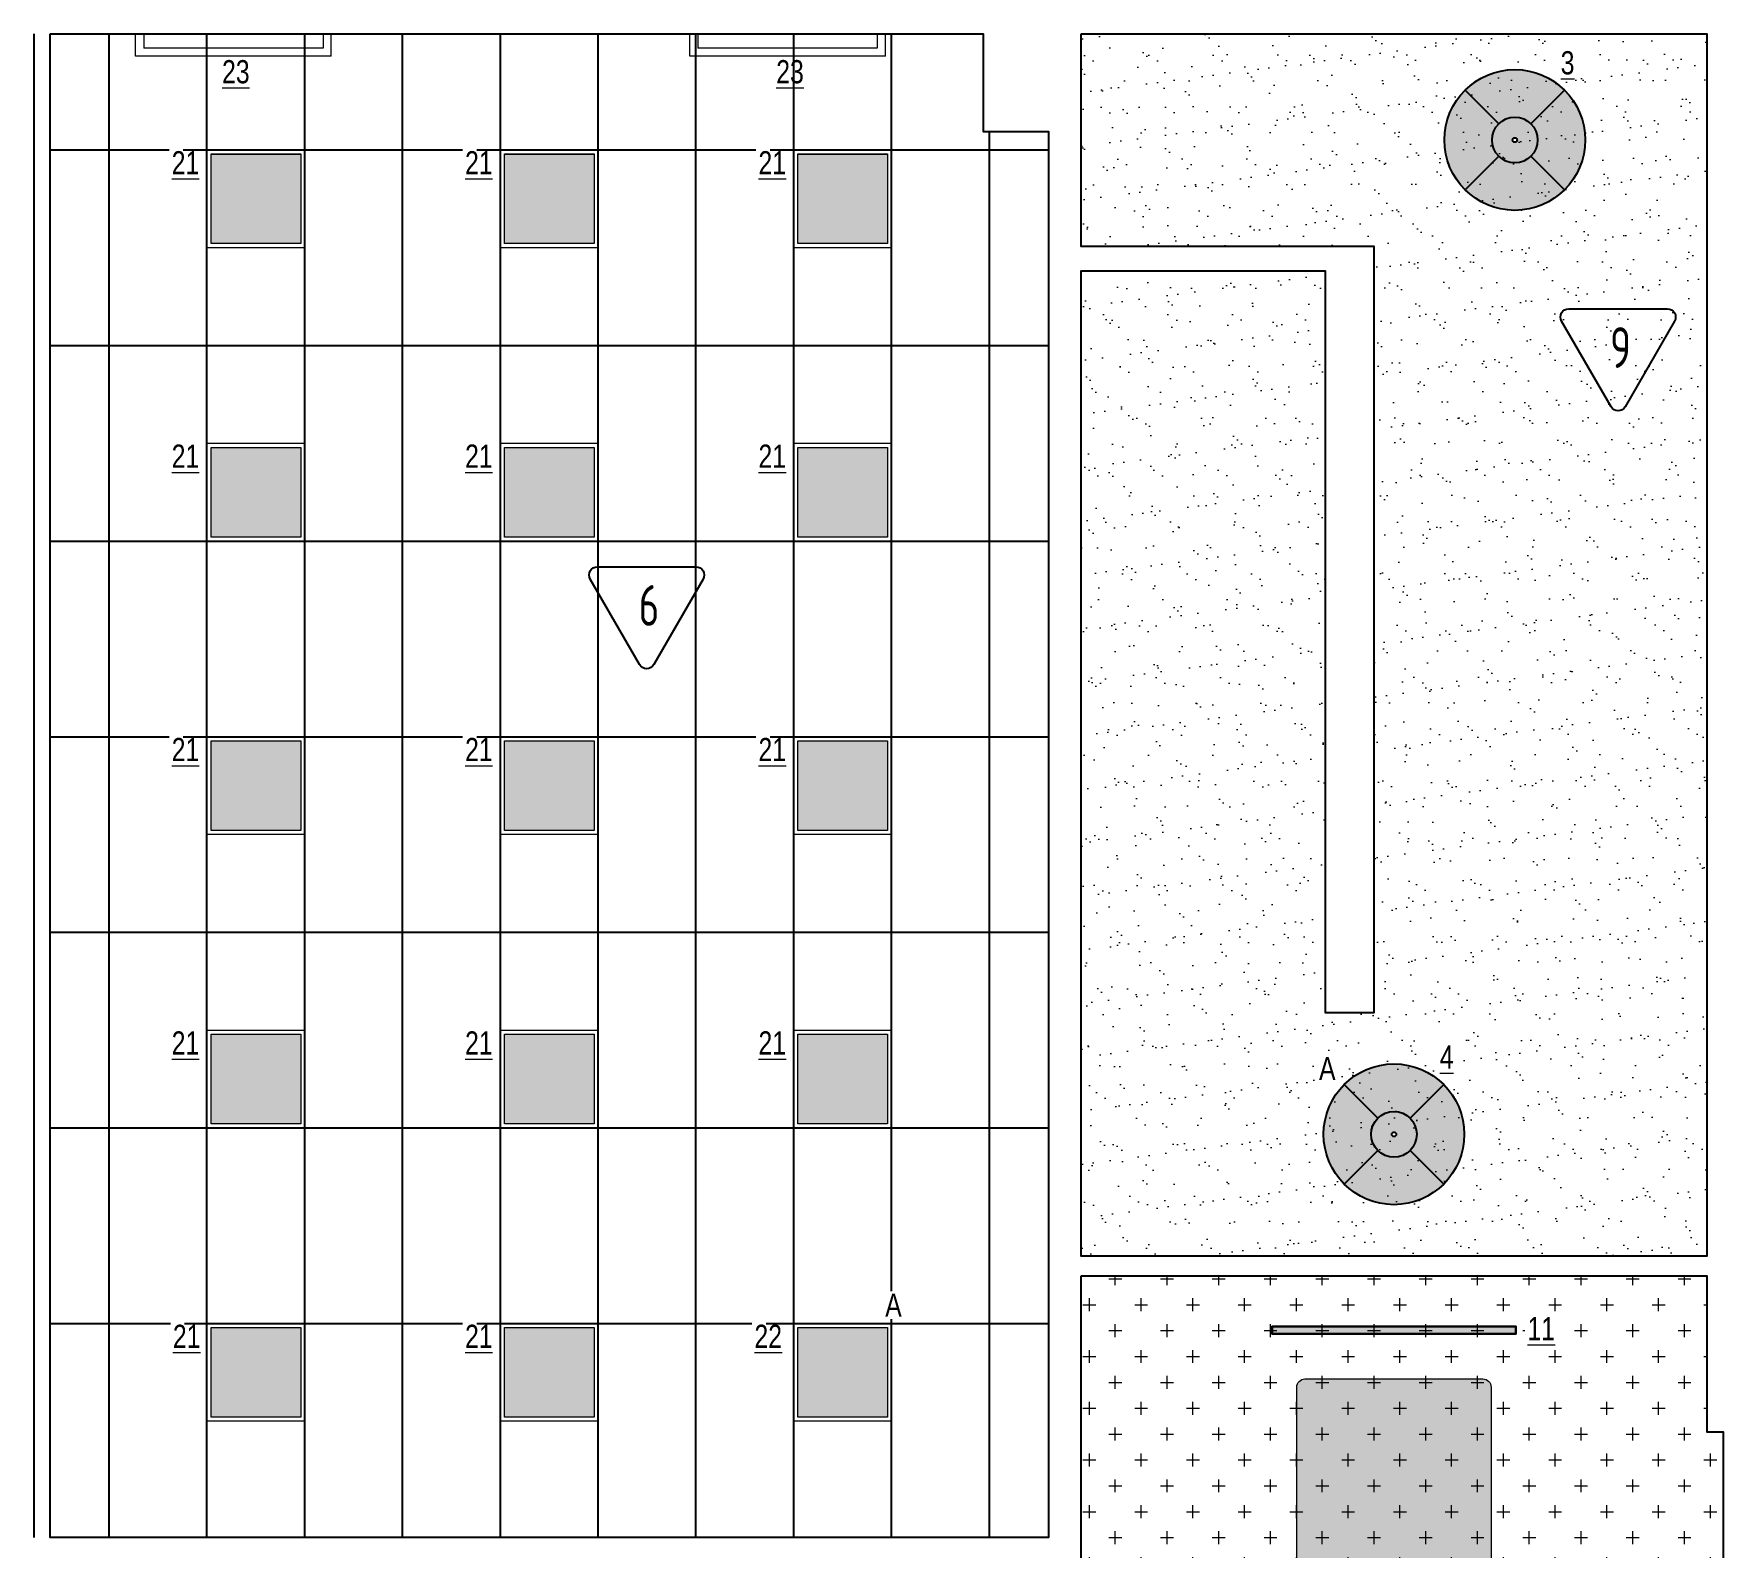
# Model space of a CAD drawing. Header units: millimetres. Extents: x -510890 to 418982, y -118257 to 141350.
# Drawn here: x -205204 to -194839, y 73201 to 82486 of the extents above; entities that cross this region are included whole.
import ezdxf

# ---------------------------------------------------------------- set-up
doc = ezdxf.new("R2010")
doc.units = ezdxf.units.MM
for name, color, linetype, lineweight in [('_ЭОМ_ОБЩ_Освещение_текст тип светильника', 172, 'Continuous', 50), ('_ЭОМ_светильник А', 1, 'Continuous', 35), ('_ЭОМ_светильник Р', 4, 'Continuous', 35), ('АР_Потолки_Штриховка', 252, 'Continuous', 0)]:
    doc.layers.add(name, color=color, linetype=linetype, lineweight=lineweight)
doc.layers.add('X-ref Light', color=250, linetype='Continuous')
doc.layers.add('X-ref Light Emergency', color=249, linetype='Continuous')
doc.layers.add('АР_Потолок_Покраска', color=7, linetype='Continuous', lineweight=5, true_color=0x007399)
doc.layers.add('АР_Потолок_Текстура дерево', color=7, linetype='Continuous', lineweight=5, true_color=0xe7bf8e)
doc.layers.get('X-ref Light').off()
doc.styles.add('ISOCPEUR', font='isocpeur.ttf', dxfattribs={"height": 799.9999999999999})
doc.styles.add('ГОСТ', font='cad.shx', dxfattribs={"width": 0.8})

# ---------------------------------------------------------------- blocks, each defined once
blk = doc.blocks.new('подвесной светильник люстра')
at = {"true_color": 0xf8f6b0, "transparency": 33554687}
h = blk.add_hatch(color=51, dxfattribs=at)
h.dxf.hatch_style = 1
edge = h.paths.add_edge_path()
edge.add_ellipse((0, 0), major_axis=(-431.6666666666836, 0), ratio=0.9999999999999278, start_angle=225.0000000000021, end_angle=314.9999999999979)
edge.add_line((-305.234427212194, 305.234427212194), (-98.99494936611666, 98.99494936611666))
edge.add_ellipse((0, 0), major_axis=(-140.0000000000049, 0), ratio=0.9999999999999304, start_angle=225.000000000002, end_angle=314.999999999998, ccw=False)
edge.add_line((98.99494936612066, 98.99494936611336), (305.2344272121939, 305.2344272121939))
edge = h.paths.add_edge_path()
edge.add_ellipse((0, 0), major_axis=(-140.0000000000049, 0), ratio=0.9999999999999304, start_angle=314.999999999998, end_angle=405.000000000002, ccw=False)
edge.add_line((-98.99494936611666, 98.99494936611666), (-305.234427212194, 305.234427212194))
edge.add_ellipse((0, 0), major_axis=(-431.6666666666836, 0), ratio=0.9999999999999278, start_angle=314.9999999999979, end_angle=405.0000000000014)
edge.add_line((-305.2344272121976, -305.2344272121903), (-98.99494936611669, -98.99494936611666))
edge = h.paths.add_edge_path()
edge.add_ellipse((0, 0), major_axis=(-140.0000000000049, 0), ratio=0.9999999999999304, start_angle=405.000000000002, end_angle=494.999999999998, ccw=False)
edge.add_line((-98.99494936611664, -98.99494936611677), (-305.2344272121976, -305.2344272121903))
edge.add_ellipse((0, 0), major_axis=(-431.6666666666836, 0), ratio=0.9999999999999278, start_angle=405.0000000000014, end_angle=494.9999999999979)
edge.add_line((305.234427212194, -305.234427212194), (98.99494936611669, -98.99494936611666))
edge = h.paths.add_edge_path()
edge.add_ellipse((0, 0), major_axis=(-431.6666666666836, 0), ratio=0.9999999999999278, start_angle=494.9999999999979, end_angle=585.0000000000022)
edge.add_line((305.234427212194, 305.2344272121939), (98.99494936612007, 98.99494936611276))
edge.add_ellipse((0, 0), major_axis=(-140.0000000000049, 0), ratio=0.9999999999999304, start_angle=494.999999999998, end_angle=585.000000000002, ccw=False)
edge.add_line((98.99494936611674, -98.99494936611666), (305.2344272121939, -305.234427212194))
edge = h.paths.add_edge_path()
edge.add_ellipse((0, 0), major_axis=(-140.0000000000049, 0), ratio=0.9999999999999304, start_angle=494.999999999998, end_angle=585.0000000000019)
edge.add_ellipse((0, 0), major_axis=(-140.0000000000049, 0), ratio=0.9999999999999304, start_angle=225.000000000002, end_angle=314.999999999998)
edge.add_ellipse((0, 0), major_axis=(-140.0000000000049, 0), ratio=0.9999999999999304, start_angle=314.999999999998, end_angle=405.000000000002)
edge.add_ellipse((0, 0), major_axis=(-140.0000000000049, 0), ratio=0.9999999999999304, start_angle=405.000000000002, end_angle=494.999999999998)
edge = h.paths.add_edge_path(flags=16)
edge.add_ellipse((0, 0), major_axis=(-14.00000000000909, 0), ratio=0.9999999999987021, start_angle=0, end_angle=360)
at = {"color": 0, "linetype": 'ByBlock', "lineweight": -2}
for points in [[(-305.2344272121991, 305.2344272121991), (-98.99494936611154, 98.99494936611154)], [(305.2344272121991, 305.2344272121991), (98.99494936611882, 98.99494936611154)], [(-98.99494936611154, -98.99494936611154), (-305.2344272121918, -305.2344272121845)], [(98.99494936611154, -98.99494936611154), (305.2344272121991, -305.2344272121991)]]:
    blk.add_lwpolyline(points, dxfattribs=at)
for major_axis, ratio, start_param, end_param in [((-431.6666666666836, 0), 0.9999999999999278, 3.926990816987278, 10.21017612416686), ((-140.0000000000049, 0), 0.9999999999999304, 3.926990816987276, 10.21017612416686), ((-140.0000000000049, 0), 0.9999999999999304, 3.926990816987276, 10.21017612416686), ((-14.00000000000909, 0), 0.9999999999987021, 3.926990816987891, 10.21017612416748)]:
    blk.add_ellipse((0, 0), major_axis=major_axis, ratio=ratio, start_param=start_param, end_param=end_param, dxfattribs=at)
blk = doc.blocks.new('RVE-SLIM-PRIME-595')
at = {"color": 0, "linetype": 'ByBlock', "lineweight": -2, "ltscale": 40}
for points in [[(300, -300), (-300, -300), (-300, 300), (300, 300)], [(275, -275), (-275, -275), (-275, 275), (275, 275)]]:
    blk.add_lwpolyline(points, close=True, dxfattribs=at)
blk = doc.blocks.new('Кососвет')
at = {"color": 0, "linetype": 'ByBlock', "lineweight": -2, "ltscale": 40}
for points in [[(-600, 26.38208023784682), (600, 26.38208023784682), (600, -111.2262301087801)], [(-600, 26.38208023784682), (-600, -111.2262301087801)], [(-550, -23.61791976216773), (550, -23.61791976216773)], [(-550, -111.2262301087801), (-550, -23.61791976216773)], [(600, -111.2262301087801), (550, -111.2262301087801), (550, -23.61791976216773)], [(-600, -111.2262301087801), (-550, -111.2262301087801)]]:
    blk.add_lwpolyline(points, dxfattribs=at)
blk = doc.blocks.new('RVE-PLS5070-1500-P')
at = {"color": 0, "linetype": 'ByBlock', "lineweight": -2, "ltscale": 40}
for points in [[(750, -25), (-750, -25), (-750, 25), (750, 25)], [(745, -20), (-745, -20), (-745, 20), (745, 20)]]:
    blk.add_lwpolyline(points, close=True, dxfattribs=at)
blk = doc.blocks.new('A$C35e846bc')
at = {"layer": 'АР_Потолки_Штриховка', "color": 18, "lineweight": 18, "ltscale": 100, "true_color": 0x000000}
for points in [[(4962.481539179804, 22917.49860725971), (4362.481539179804, 22917.49860725971), (4362.481539179804, 23517.49860725971), (4962.481539179804, 23517.49860725971)], [(4937.481539179804, 22942.49860725971), (4387.481539179804, 22942.49860725971), (4387.481539179804, 23492.49860725971), (4937.481539179804, 23492.49860725971)], [(6762.481539179804, 22917.49860725983), (6162.481539179804, 22917.49860725983), (6162.481539179804, 23517.49860725983), (6762.481539179804, 23517.49860725983)], [(6737.481539179804, 22942.49860725983), (6187.481539179804, 22942.49860725983), (6187.481539179804, 23492.49860725983), (6737.481539179804, 23492.49860725983)], [(8562.481539179804, 22917.49860725983), (7962.481539179804, 22917.49860725983), (7962.481539179804, 23517.49860725983), (8562.481539179804, 23517.49860725983)], [(8537.481539179804, 22942.49860725983), (7987.481539179804, 22942.49860725983), (7987.481539179804, 23492.49860725983), (8537.481539179804, 23492.49860725983)], [(4962.481539179804, 21117.51310787658), (4362.481539179804, 21117.51310787658), (4362.481539179804, 21717.51310787658), (4962.481539179804, 21717.51310787658)], [(4937.481539179804, 21142.51310787658), (4387.481539179804, 21142.51310787658), (4387.481539179804, 21692.51310787658), (4937.481539179804, 21692.51310787658)], [(6762.481539179804, 21117.51310787664), (6162.481539179804, 21117.51310787664), (6162.481539179804, 21717.51310787664), (6762.481539179804, 21717.51310787664)], [(6737.481539179804, 21142.51310787664), (6187.481539179804, 21142.51310787664), (6187.481539179804, 21692.51310787664), (6737.481539179804, 21692.51310787664)], [(8562.481539179804, 21117.51310787664), (7962.481539179804, 21117.51310787664), (7962.481539179804, 21717.51310787664), (8562.481539179804, 21717.51310787664)], [(8537.481539179804, 21142.51310787664), (7987.481539179804, 21142.51310787664), (7987.481539179804, 21692.51310787664), (8537.481539179804, 21692.51310787664)], [(4962.481539179804, 19317.49860725971), (4362.481539179804, 19317.49860725971), (4362.481539179804, 19917.49860725971), (4962.481539179804, 19917.49860725971)], [(6762.481539179804, 19317.49860725983), (6162.481539179804, 19317.49860725983), (6162.481539179804, 19917.49860725983), (6762.481539179804, 19917.49860725983)], [(8562.481539179804, 19317.49860725983), (7962.481539179804, 19317.49860725983), (7962.481539179804, 19917.49860725983), (8562.481539179804, 19917.49860725983)], [(4937.481539179804, 19342.49860725971), (4387.481539179804, 19342.49860725971), (4387.481539179804, 19892.49860725971), (4937.481539179804, 19892.49860725971)], [(6737.481539179804, 19342.49860725983), (6187.481539179804, 19342.49860725983), (6187.481539179804, 19892.49860725983), (6737.481539179804, 19892.49860725983)], [(8537.481539179804, 19342.49860725983), (7987.481539179804, 19342.49860725983), (7987.481539179804, 19892.49860725983), (8537.481539179804, 19892.49860725983)], [(4962.481539179804, 17517.49860725971), (4362.481539179804, 17517.49860725971), (4362.481539179804, 18117.49860725971), (4962.481539179804, 18117.49860725971)], [(4937.481539179804, 17542.49860725971), (4387.481539179804, 17542.49860725971), (4387.481539179804, 18092.49860725971), (4937.481539179804, 18092.49860725971)], [(6762.481539179804, 17517.49860725983), (6162.481539179804, 17517.49860725983), (6162.481539179804, 18117.49860725983), (6762.481539179804, 18117.49860725983)], [(6737.481539179804, 17542.49860725983), (6187.481539179804, 17542.49860725983), (6187.481539179804, 18092.49860725983), (6737.481539179804, 18092.49860725983)], [(8562.481539179804, 17517.49860725983), (7962.481539179804, 17517.49860725983), (7962.481539179804, 18117.49860725983), (8562.481539179804, 18117.49860725983)], [(8537.481539179804, 17542.49860725983), (7987.481539179804, 17542.49860725983), (7987.481539179804, 18092.49860725983), (8537.481539179804, 18092.49860725983)], [(4962.48153917992, 15717.49860725977), (4362.48153917992, 15717.49860725977), (4362.48153917992, 16317.49860725977), (4962.48153917992, 16317.49860725977)], [(4937.48153917992, 15742.49860725977), (4387.48153917992, 15742.49860725977), (4387.48153917992, 16292.49860725977), (4937.48153917992, 16292.49860725977)], [(6762.48153917992, 15717.49860725983), (6162.48153917992, 15717.49860725983), (6162.48153917992, 16317.49860725983), (6762.48153917992, 16317.49860725983)], [(6737.48153917992, 15742.49860725983), (6187.48153917992, 15742.49860725983), (6187.48153917992, 16292.49860725983), (6737.48153917992, 16292.49860725983)], [(8562.48153917992, 15717.49860725983), (7962.48153917992, 15717.49860725983), (7962.48153917992, 16317.49860725983), (8562.48153917992, 16317.49860725983)], [(8537.48153917992, 15742.49860725983), (7987.48153917992, 15742.49860725983), (7987.48153917992, 16292.49860725983), (8537.48153917992, 16292.49860725983)], [(12394.9808529549, 16301.99970218929), (10894.9808529549, 16301.99970218929), (10894.9808529549, 16251.99970218929), (12394.9808529549, 16251.99970218929)], [(12389.9808529549, 16296.99970218929), (10899.9808529549, 16296.99970218929), (10899.9808529549, 16256.99970218929), (12389.9808529549, 16256.99970218929)]]:
    blk.add_lwpolyline(points, close=True, dxfattribs=at)
blk.add_lwpolyline([(11098.98084461025, 15976.9996983746), (12190.98084461025, 15976.9996983746, -0.414213562373095), (12240.98084461025, 15926.9996983746), (12240.98084461025, 14834.9996983746, -0.414213562373095), (12190.98084461025, 14784.9996983746), (11098.98084461025, 14784.9996983746, -0.414213562373095), (11048.98084461025, 14834.9996983746), (11048.98084461025, 15926.9996983746, -0.414213562373095)], format="xyb", close=True, dxfattribs=at)
at = {"layer": '_ЭОМ_светильник А', "color": 18, "lineweight": 18, "ltscale": 100, "true_color": 0x000000}
for name, p in [('подвесной светильник люстра', (11644.98084438185, 17478.15204622562)), ('RVE-SLIM-PRIME-595', (8262.48153917992, 16017.49860725983))]:
    blk.add_blockref(name, p, dxfattribs=at)
at = {"layer": '_ЭОМ_светильник Р', "color": 18, "lineweight": 18, "ltscale": 100, "true_color": 0x000000, "rotation": 180}
for name, p in [('Кососвет', (4524.901359312644, 24118.77237715093)), ('Кососвет', (7924.901359312644, 24118.77237715093)), ('RVE-PLS5070-1500-P', (11644.9808529549, 16276.99970218929))]:
    blk.add_blockref(name, p, dxfattribs=at)
at = {"layer": '_ЭОМ_светильник Р', "color": 18, "lineweight": 18, "ltscale": 100, "true_color": 0x000000}
for name, p in [('подвесной светильник люстра', (12386.47901094973, 23577.8138463326)), ('RVE-SLIM-PRIME-595', (4662.48153917992, 23217.48410664283)), ('RVE-SLIM-PRIME-595', (6462.48153917992, 23217.48410664295)), ('RVE-SLIM-PRIME-595', (8262.48153917992, 23217.48410664295)), ('RVE-SLIM-PRIME-595', (4662.48153917992, 21417.49860725977)), ('RVE-SLIM-PRIME-595', (6462.48153917992, 21417.49860725977)), ('RVE-SLIM-PRIME-595', (8262.48153917992, 21417.49860725977)), ('RVE-SLIM-PRIME-595', (4662.48153917992, 19617.49860725977)), ('RVE-SLIM-PRIME-595', (6462.48153917992, 19617.49860725977)), ('RVE-SLIM-PRIME-595', (8262.48153917992, 19617.49860725977)), ('RVE-SLIM-PRIME-595', (4662.48153917992, 17817.49860725977)), ('RVE-SLIM-PRIME-595', (6462.48153917992, 17817.49860725977)), ('RVE-SLIM-PRIME-595', (8262.48153917992, 17817.49860725977)), ('RVE-SLIM-PRIME-595', (4662.48153917992, 16017.49860725977)), ('RVE-SLIM-PRIME-595', (6462.48153917992, 16017.49860725977))]:
    blk.add_blockref(name, p, dxfattribs=at)
at = {"layer": 'X-ref Light Emergency', "color": 18, "linetype": 'ByBlock', "lineweight": 18, "ltscale": 40, "true_color": 0x000000}
for p in [(12386.47901094973, 23577.8138463326), (11644.98084438185, 17478.15204622562)]:
    blk.add_blockref('подвесной светильник люстра', p, dxfattribs=at)
at = {"layer": '_ЭОМ_ОБЩ_Освещение_текст тип светильника', "color": 18, "lineweight": 18, "ltscale": 40, "true_color": 0x000000, "char_height": 142.1875, "width": 55.871829552576, "attachment_point": 1, "style": 'ГОСТ', "bg_fill": 3, "box_fill_scale": 1.1, "bg_fill_color": 256, "bg_fill_transparency": 0}
for s, insert in [('{\\L22}', (7721.291726383555, 16309.91994204978)), ('{\\L11}', (12463.98277784215, 16356.48960217444))]:
    blk.add_mtext(s, dxfattribs=dict(at, insert=insert))
for s, insert in [('{\\L23}', (4455.039782444306, 24068.47388678987)), ('{\\L23}', (7855.039782444423, 24068.47388678987)), ('{\\L3}', (12667.85078432335, 24123.31410407103)), ('{\\L21}', (4146.099027079239, 23509.90544143278)), ('{\\L21}', (5946.099027079239, 23509.9054414329)), ('{\\L21}', (7746.099027079239, 23509.9054414329)), ('{\\L21}', (4146.099027079239, 21709.91994204972)), ('{\\L21}', (5946.099027079239, 21709.91994204972)), ('{\\L21}', (7746.099027079239, 21709.91994204972)), ('{\\L21}', (4146.099027079239, 19909.91994204972)), ('{\\L21}', (5946.099027079239, 19909.91994204972)), ('{\\L21}', (7746.099027079355, 19909.91994204972)), ('{\\L21}', (4146.099027079239, 18109.91994204972)), ('{\\L21}', (5946.099027079239, 18109.91994204972)), ('{\\L21}', (7746.099027079239, 18109.91994204972)), ('{\\L4}', (11926.35261775547, 18023.65230396405)), ('{\\L21}', (4153.375505107513, 16309.91994204972)), ('{\\L21}', (5946.099027079239, 16309.91994204972))]:
    blk.add_mtext(s, dxfattribs=dict(at, insert=insert))
at = {"layer": '_ЭОМ_светильник А', "color": 18, "lineweight": 18, "ltscale": 100, "true_color": 0x000000, "char_height": 142.1875, "width": 86.04374658316377, "attachment_point": 1, "style": 'ГОСТ', "bg_fill": 3, "box_fill_scale": 1.1, "bg_fill_color": 256, "bg_fill_transparency": 0}
for insert in [(11185.19330826902, 17952.99361295527), (8523.490434840322, 16500.92075884575)]:
    blk.add_mtext('А', dxfattribs=dict(at, insert=insert))

msp = doc.modelspace()

# ---------------------------------------------------------------- hatches: boundary and pattern name
at = {"layer": 'АР_Потолки_Штриховка', "ltscale": 100, "true_color": 0xf8f6b0}
h = msp.add_hatch(color=51, dxfattribs=at)
h.dxf.hatch_style = 1
h.paths.add_polyline_path([(-204116.352808443, 81198.18245835256), (-203566.352808443, 81198.18245835256), (-203566.352808443, 81748.18245835256), (-204116.352808443, 81748.18245835256)])
h = msp.add_hatch(color=51, dxfattribs=at)
h.dxf.hatch_style = 1
h.paths.add_polyline_path([(-202316.352808443, 81198.18245835262), (-201766.352808443, 81198.18245835262), (-201766.352808443, 81748.18245835262), (-202316.352808443, 81748.18245835262)])
h = msp.add_hatch(color=51, dxfattribs=at)
h.dxf.hatch_style = 1
h.paths.add_polyline_path([(-200516.352808443, 81198.18245835266), (-199966.352808443, 81198.18245835266), (-199966.352808443, 81748.18245835266), (-200516.352808443, 81748.18245835266)])
h = msp.add_hatch(color=51, dxfattribs=at)
h.dxf.hatch_style = 1
h.paths.add_polyline_path([(-204116.352808443, 79398.19695896939), (-203566.352808443, 79398.19695896939), (-203566.352808443, 79948.19695896939), (-204116.352808443, 79948.19695896939)])
h = msp.add_hatch(color=51, dxfattribs=at)
h.dxf.hatch_style = 1
h.paths.add_polyline_path([(-202316.352808443, 79398.19695896945), (-201766.352808443, 79398.19695896945), (-201766.352808443, 79948.19695896945), (-202316.352808443, 79948.19695896945)])
h = msp.add_hatch(color=51, dxfattribs=at)
h.dxf.hatch_style = 1
h.paths.add_polyline_path([(-200516.352808443, 79398.19695896949), (-199966.352808443, 79398.19695896949), (-199966.352808443, 79948.19695896949), (-200516.352808443, 79948.19695896949)])
h = msp.add_hatch(color=51, dxfattribs=at)
h.dxf.hatch_style = 1
h.paths.add_polyline_path([(-204116.352808443, 77598.18245835256), (-203566.352808443, 77598.18245835256), (-203566.352808443, 78148.18245835256), (-204116.352808443, 78148.18245835256)])
h = msp.add_hatch(color=51, dxfattribs=at)
h.dxf.hatch_style = 1
h.paths.add_polyline_path([(-202316.352808443, 77598.18245835262), (-201766.352808443, 77598.18245835262), (-201766.352808443, 78148.18245835262), (-202316.352808443, 78148.18245835262)])
h = msp.add_hatch(color=51, dxfattribs=at)
h.dxf.hatch_style = 1
h.paths.add_polyline_path([(-200516.352808443, 77598.18245835266), (-199966.352808443, 77598.18245835266), (-199966.352808443, 78148.18245835266), (-200516.352808443, 78148.18245835266)])
h = msp.add_hatch(color=51, dxfattribs=at)
h.dxf.hatch_style = 1
h.paths.add_polyline_path([(-204116.352808443, 75798.18245835256), (-203566.352808443, 75798.18245835256), (-203566.352808443, 76348.18245835256), (-204116.352808443, 76348.18245835256)])
h = msp.add_hatch(color=51, dxfattribs=at)
h.dxf.hatch_style = 1
h.paths.add_polyline_path([(-202316.352808443, 75798.18245835262), (-201766.352808443, 75798.18245835262), (-201766.352808443, 76348.18245835262), (-202316.352808443, 76348.18245835262)])
h = msp.add_hatch(color=51, dxfattribs=at)
h.dxf.hatch_style = 1
h.paths.add_polyline_path([(-200516.352808443, 75798.18245835266), (-199966.352808443, 75798.18245835266), (-199966.352808443, 76348.18245835266), (-200516.352808443, 76348.18245835266)])
h = msp.add_hatch(color=51, dxfattribs=at)
h.dxf.hatch_style = 1
h.paths.add_polyline_path([(-204116.3528084429, 73998.18245835257), (-203566.3528084429, 73998.18245835257), (-203566.3528084429, 74548.18245835257), (-204116.3528084429, 74548.18245835257)])
h = msp.add_hatch(color=51, dxfattribs=at)
h.dxf.hatch_style = 1
h.paths.add_polyline_path([(-202316.3528084429, 73998.18245835263), (-201766.3528084429, 73998.18245835263), (-201766.3528084429, 74548.18245835263), (-202316.3528084429, 74548.18245835263)])
h = msp.add_hatch(color=51, dxfattribs=at)
h.dxf.hatch_style = 1
h.paths.add_polyline_path([(-200516.3528084429, 73998.18245835268), (-199966.3528084429, 73998.18245835268), (-199966.3528084429, 74548.18245835268), (-200516.3528084429, 74548.18245835268)])
h = msp.add_hatch(color=51, dxfattribs=at)
h.dxf.hatch_style = 1
h.paths.add_polyline_path([(-196113.8534946679, 74552.68355328213), (-197603.8534946679, 74552.68355328213), (-197603.8534946679, 74512.68355328213), (-196113.8534946679, 74512.68355328213)])
at = {"layer": 'АР_Потолок_Покраска'}
h = msp.add_hatch(dxfattribs=at)
h.set_pattern_fill('AR-SAND', color=256, scale=5)
h.set_pattern_definition([(37.50000000000001, (-403465.6300037131, 47614.56216568896), (-8.000156479920228, 244.7066186646712), [0, -193.04, 0, -215.9, 0, -206.375]), (7.499999999999999, (-403465.6300037131, 47614.56216568896), (224.7616415690013, 358.4125502841771), [0, -104.14, 0, -173.99, 0, -66.67500000000001]), (327.5, (-403621.840003713, 47614.56216568896), (395.496185120729, 0.718592339272881), [0, -63.5, 0, -228.6, 0, -298.45]), (317.5, (-403621.840003713, 47614.56216568896), (381.7782262361486, 111.4646616286082), [0, -31.75, 0, -149.86, 0, -171.45])])
h.paths.add_polyline_path([(-198778.8535030113, 82485.68245835253), (-194938.8535030112, 82485.68245835253), (-194938.8535034708, 74985.69001803786), (-198778.8535030112, 74985.68464058024), (-198778.8535030114, 81030.94080804131), (-197280.2738270543, 81030.89738829843), (-197281.4799086471, 76482.01272319932), (-196981.3233978116, 76482.01272319932), (-196980.2391132069, 81181.31293649826), (-198778.8535030113, 81181.27606887673)])
h = msp.add_hatch(dxfattribs=at)
h.set_pattern_fill('CROSS', color=256, scale=25)
h.set_pattern_definition([(0, (-430066.0040916805, 37064.41372869229), (158.75, 158.75), [79.375, -238.125]), (90, (-430026.3165916805, 37024.72622869229), (-158.75, 158.75), [79.375, -238.125])])
h.paths.add_polyline_path([(-198778.8535030112, 74865.68464058201), (-194938.8535030113, 74865.68464058201), (-194938.8535030115, 73908.16474463209), (-194838.8535030114, 73908.16474463209), (-194838.8535030113, 71908.16474463209), (-194838.8535030112, 61655.68245835247), (-198778.8535030115, 61655.68245835323)])
at = {"layer": 'АР_Потолок_Текстура дерево', "transparency": 33554687}
h = msp.add_hatch(color=256, dxfattribs=at)
h.dxf.hatch_style = 1
h.paths.add_polyline_path([(-196312.8535030125, 73040.68354946743, 0.4142135623730951), (-196262.8535030125, 73090.68354946743), (-196262.8535030125, 74182.68354946743, 0.4142135623730951), (-196312.8535030125, 74232.68354946743), (-197404.8535030125, 74232.68354946743, 0.4142135623730951), (-197454.8535030125, 74182.68354946743), (-197454.8535030125, 73090.68354946743, 0.4142135623730951), (-197404.8535030125, 73040.68354946743)])

# ---------------------------------------------------------------- linework, layer by layer
for points in [[(-205203.8535030116, 82485.68245835253), (-205203.8535030105, 73260.68245835253)], [(-204741.3535030114, 73260.68245835253), (-204741.3535030114, 82485.68245835253)], [(-204141.3535030114, 73260.68245835253), (-204141.3535030114, 82485.68245835253)], [(-203541.3535030114, 73260.68245835253), (-203541.3535030114, 82485.68245835253)], [(-202941.3535030114, 73260.68245835253), (-202941.3535030114, 82485.68245835253)], [(-202341.3535030114, 73260.68245835253), (-202341.3535030114, 82485.68245835253)], [(-201741.3535030114, 73260.68245835253), (-201741.3535030114, 82485.68245835253)], [(-201141.3535030114, 73260.68245835253), (-201141.3535030114, 82485.68245835253)], [(-200541.3535030114, 73260.68245835253), (-200541.3535030114, 82485.68245835253)], [(-199941.3535030114, 73260.68245835253), (-199941.3535030114, 82485.68245835253)], [(-199341.3535030114, 73260.68245835253), (-199341.356740868, 81886.06471313591)], [(-205103.8535030117, 81773.18245835253), (-198978.8535030115, 81773.1824583527)], [(-205103.8535030117, 80573.18245835253), (-198978.8535030115, 80573.1824583527)], [(-205103.8535030117, 79373.18245835253), (-198978.8535030114, 79373.1824583527)], [(-205103.8535030117, 78173.18245835253), (-198978.8535030114, 78173.1824583527)], [(-205103.8535030116, 76973.18245835253), (-198978.8535030114, 76973.1824583527)], [(-205103.8535030116, 75773.18245835253), (-198978.8535030113, 75773.1824583527)], [(-205103.8535030116, 74573.18245835253), (-198978.8535030113, 74573.1824583527)]]:
    msp.add_lwpolyline(points)
for points in [[(-205103.8535030116, 82485.68245835253), (-199378.8535030116, 82485.68245835253), (-199378.8535030116, 81886.06491561348), (-198978.8318339877, 81886.06275554931), (-198978.8535030111, 73260.68245835253), (-205103.8535030116, 73260.68245835253)], [(-198778.8535030113, 82485.68245835253), (-194938.8535030112, 82485.68245835253), (-194938.8535034708, 74985.69001803786), (-198778.8535030112, 74985.68464058024), (-198778.8535030114, 81030.94080804131), (-197280.2738270543, 81030.89738829843), (-197281.4799086471, 76482.01272319932), (-196981.3233978116, 76482.01272319932), (-196980.2391132069, 81181.31293649826), (-198778.8535030113, 81181.27606887673)], [(-198778.8535030112, 74865.68464058201), (-194938.8535030113, 74865.68464058201), (-194938.8535030115, 73908.16474463209), (-194838.8535030114, 73908.16474463209), (-194838.8535030113, 71908.16474463209), (-194838.8535030112, 61655.68245835247), (-198778.8535030115, 61655.68245835323)]]:
    msp.add_lwpolyline(points, close=True)
for points in [[(-195786.7702497847, 80797.92190665478), (-195180.5523090554, 80797.92190665455, -0.5773494962845065), (-195137.2510599385, 80722.92214395892), (-195440.359944455, 80197.92215575074, -0.5773541042744643), (-195526.9627724665, 80197.92215575074), (-195830.0714344302, 80722.92175848741, -0.5773491286020777), (-195786.7702497847, 80797.92190665478, -1.710881644036777e-06)], [(-201746.6151826664, 79215.52663945177), (-201140.3972419371, 79215.52663945153, -0.5773494962845065), (-201097.0959928202, 79140.5268767559), (-201400.2048773367, 78615.52688854773, -0.5773541042744643), (-201486.8077053482, 78615.52688854773), (-201789.9163673119, 79140.5264912844, -0.5773491286020777), (-201746.6151826664, 79215.52663945177, -1.710881644036777e-06)]]:
    msp.add_lwpolyline(points, format="xyb")
at = {"layer": 'АР_Потолки_Штриховка', "color": 18, "ltscale": 100, "true_color": 0x000000}
for points in [[(-203541.352808443, 81173.18245835256), (-204141.352808443, 81173.18245835256), (-204141.352808443, 81773.18245835256), (-203541.352808443, 81773.18245835256)], [(-203566.352808443, 81198.18245835256), (-204116.352808443, 81198.18245835256), (-204116.352808443, 81748.18245835256), (-203566.352808443, 81748.18245835256)], [(-201741.352808443, 81173.18245835262), (-202341.352808443, 81173.18245835262), (-202341.352808443, 81773.18245835262), (-201741.352808443, 81773.18245835262)], [(-201766.352808443, 81198.18245835262), (-202316.352808443, 81198.18245835262), (-202316.352808443, 81748.18245835262), (-201766.352808443, 81748.18245835262)], [(-199941.352808443, 81173.18245835266), (-200541.352808443, 81173.18245835266), (-200541.352808443, 81773.18245835266), (-199941.352808443, 81773.18245835266)], [(-199966.352808443, 81198.18245835266), (-200516.352808443, 81198.18245835266), (-200516.352808443, 81748.18245835266), (-199966.352808443, 81748.18245835266)], [(-203541.352808443, 79373.19695896939), (-204141.352808443, 79373.19695896939), (-204141.352808443, 79973.19695896939), (-203541.352808443, 79973.19695896939)], [(-203566.352808443, 79398.19695896939), (-204116.352808443, 79398.19695896939), (-204116.352808443, 79948.19695896939), (-203566.352808443, 79948.19695896939)], [(-201741.352808443, 79373.19695896945), (-202341.352808443, 79373.19695896945), (-202341.352808443, 79973.19695896945), (-201741.352808443, 79973.19695896945)], [(-201766.352808443, 79398.19695896945), (-202316.352808443, 79398.19695896945), (-202316.352808443, 79948.19695896945), (-201766.352808443, 79948.19695896945)], [(-199941.352808443, 79373.19695896949), (-200541.352808443, 79373.19695896949), (-200541.352808443, 79973.19695896949), (-199941.352808443, 79973.19695896949)], [(-199966.352808443, 79398.19695896949), (-200516.352808443, 79398.19695896949), (-200516.352808443, 79948.19695896949), (-199966.352808443, 79948.19695896949)], [(-203541.352808443, 77573.18245835256), (-204141.352808443, 77573.18245835256), (-204141.352808443, 78173.18245835256), (-203541.352808443, 78173.18245835256)], [(-201741.352808443, 77573.18245835262), (-202341.352808443, 77573.18245835262), (-202341.352808443, 78173.18245835262), (-201741.352808443, 78173.18245835262)], [(-199941.352808443, 77573.18245835266), (-200541.352808443, 77573.18245835266), (-200541.352808443, 78173.18245835266), (-199941.352808443, 78173.18245835266)], [(-203566.352808443, 77598.18245835256), (-204116.352808443, 77598.18245835256), (-204116.352808443, 78148.18245835256), (-203566.352808443, 78148.18245835256)], [(-201766.352808443, 77598.18245835262), (-202316.352808443, 77598.18245835262), (-202316.352808443, 78148.18245835262), (-201766.352808443, 78148.18245835262)], [(-199966.352808443, 77598.18245835266), (-200516.352808443, 77598.18245835266), (-200516.352808443, 78148.18245835266), (-199966.352808443, 78148.18245835266)], [(-203541.352808443, 75773.18245835256), (-204141.352808443, 75773.18245835256), (-204141.352808443, 76373.18245835256), (-203541.352808443, 76373.18245835256)], [(-203566.352808443, 75798.18245835256), (-204116.352808443, 75798.18245835256), (-204116.352808443, 76348.18245835256), (-203566.352808443, 76348.18245835256)], [(-201741.352808443, 75773.18245835262), (-202341.352808443, 75773.18245835262), (-202341.352808443, 76373.18245835262), (-201741.352808443, 76373.18245835262)], [(-201766.352808443, 75798.18245835262), (-202316.352808443, 75798.18245835262), (-202316.352808443, 76348.18245835262), (-201766.352808443, 76348.18245835262)], [(-199941.352808443, 75773.18245835266), (-200541.352808443, 75773.18245835266), (-200541.352808443, 76373.18245835266), (-199941.352808443, 76373.18245835266)], [(-199966.352808443, 75798.18245835266), (-200516.352808443, 75798.18245835266), (-200516.352808443, 76348.18245835266), (-199966.352808443, 76348.18245835266)], [(-203541.3528084429, 73973.18245835257), (-204141.3528084429, 73973.18245835257), (-204141.3528084429, 74573.18245835257), (-203541.3528084429, 74573.18245835257)], [(-203566.3528084429, 73998.18245835257), (-204116.3528084429, 73998.18245835257), (-204116.3528084429, 74548.18245835257), (-203566.3528084429, 74548.18245835257)], [(-201741.3528084429, 73973.18245835263), (-202341.3528084429, 73973.18245835263), (-202341.3528084429, 74573.18245835263), (-201741.3528084429, 74573.18245835263)], [(-201766.3528084429, 73998.18245835263), (-202316.3528084429, 73998.18245835263), (-202316.3528084429, 74548.18245835263), (-201766.3528084429, 74548.18245835263)], [(-199941.3528084429, 73973.18245835268), (-200541.3528084429, 73973.18245835268), (-200541.3528084429, 74573.18245835268), (-199941.3528084429, 74573.18245835268)], [(-199966.3528084429, 73998.18245835268), (-200516.3528084429, 73998.18245835268), (-200516.3528084429, 74548.18245835268), (-199966.3528084429, 74548.18245835268)], [(-196108.8534946679, 74557.68355328213), (-197608.8534946679, 74557.68355328213), (-197608.8534946679, 74507.68355328213), (-196108.8534946679, 74507.68355328213)], [(-196113.8534946679, 74552.68355328213), (-197603.8534946679, 74552.68355328213), (-197603.8534946679, 74512.68355328213), (-196113.8534946679, 74512.68355328213)]]:
    msp.add_lwpolyline(points, close=True, dxfattribs=at)
msp.add_lwpolyline([(-197404.8535030125, 74232.68354946743), (-196312.8535030125, 74232.68354946743, -0.414213562373095), (-196262.8535030125, 74182.68354946743), (-196262.8535030125, 73090.68354946743, -0.414213562373095), (-196312.8535030125, 73040.68354946743), (-197404.8535030125, 73040.68354946743, -0.414213562373095), (-197454.8535030125, 73090.68354946743), (-197454.8535030125, 74182.68354946743, -0.414213562373095)], format="xyb", close=True, dxfattribs=at)

# ---------------------------------------------------------------- block references
at = {"layer": 'X-ref Light Emergency', "linetype": 'ByBlock', "ltscale": 40}
for p in [(-196117.3725708566, 81834.19214693409), (-196858.853503241, 75733.83589731847)]:
    msp.add_blockref('подвесной светильник люстра', p, dxfattribs=at)

# ---------------------------------------------------------------- texts
at = {"char_height": 250, "width": 294.3337657886732, "attachment_point": 1, "style": 'ISOCPEUR'}
for s, insert in [('{\\W0.7;9}', (-195533.0780116571, 80685.83987113563)), ('{\\W0.7;6}', (-201492.9229445388, 79103.44460393261))]:
    msp.add_mtext(s, dxfattribs=dict(at, insert=insert))

# ---------------------------------------------------------------- next in the draw order: block references
at = {"layer": 'X-ref Light', "color": 18, "lineweight": 30, "true_color": 0x000000}
msp.add_blockref('A$C35e846bc', (-208503.8343476228, 58255.68385109279), dxfattribs=at)

doc.saveas('drawing.dxf')
